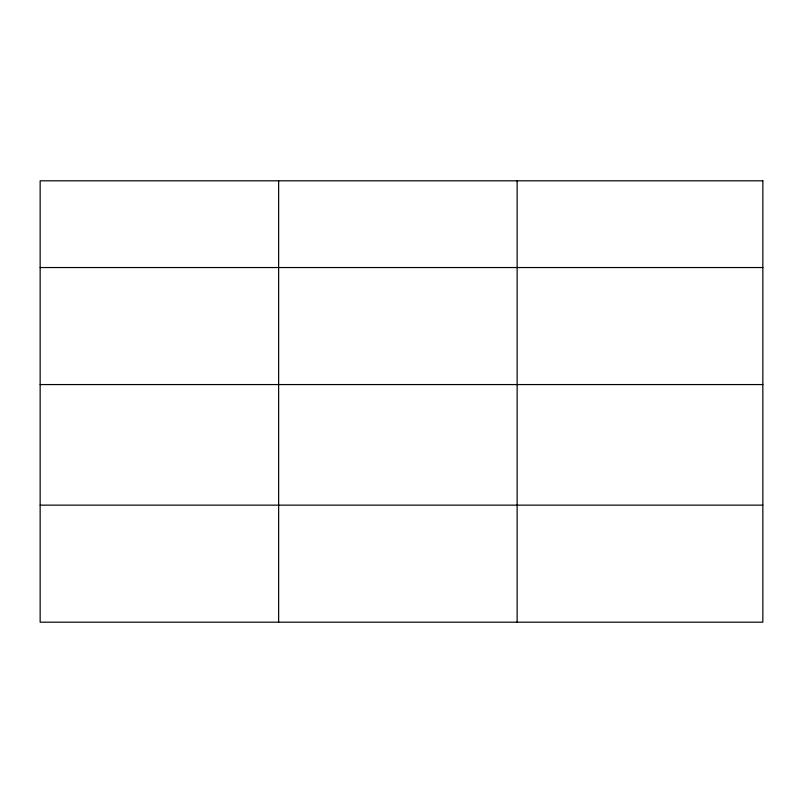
<?xml version="1.0" encoding="UTF-8"?>
<svg xmlns="http://www.w3.org/2000/svg" width="803" height="803" viewBox="0 0 803 803"><rect width="100%" height="100%" fill="white"/><g stroke="black" fill="none" stroke-linecap="round" stroke-linejoin="round"><path stroke-width="1.2" d="M40.15 267.54L762.85 267.54M40.15 384.567L762.85 384.567M40.15 505.147L762.85 505.147M517.132 180.816L517.132 622.184M278.641 180.816L278.641 622.184M762.85 180.816L40.15 180.816L40.15 622.184L762.85 622.184L762.85 180.816"/></g></svg>
